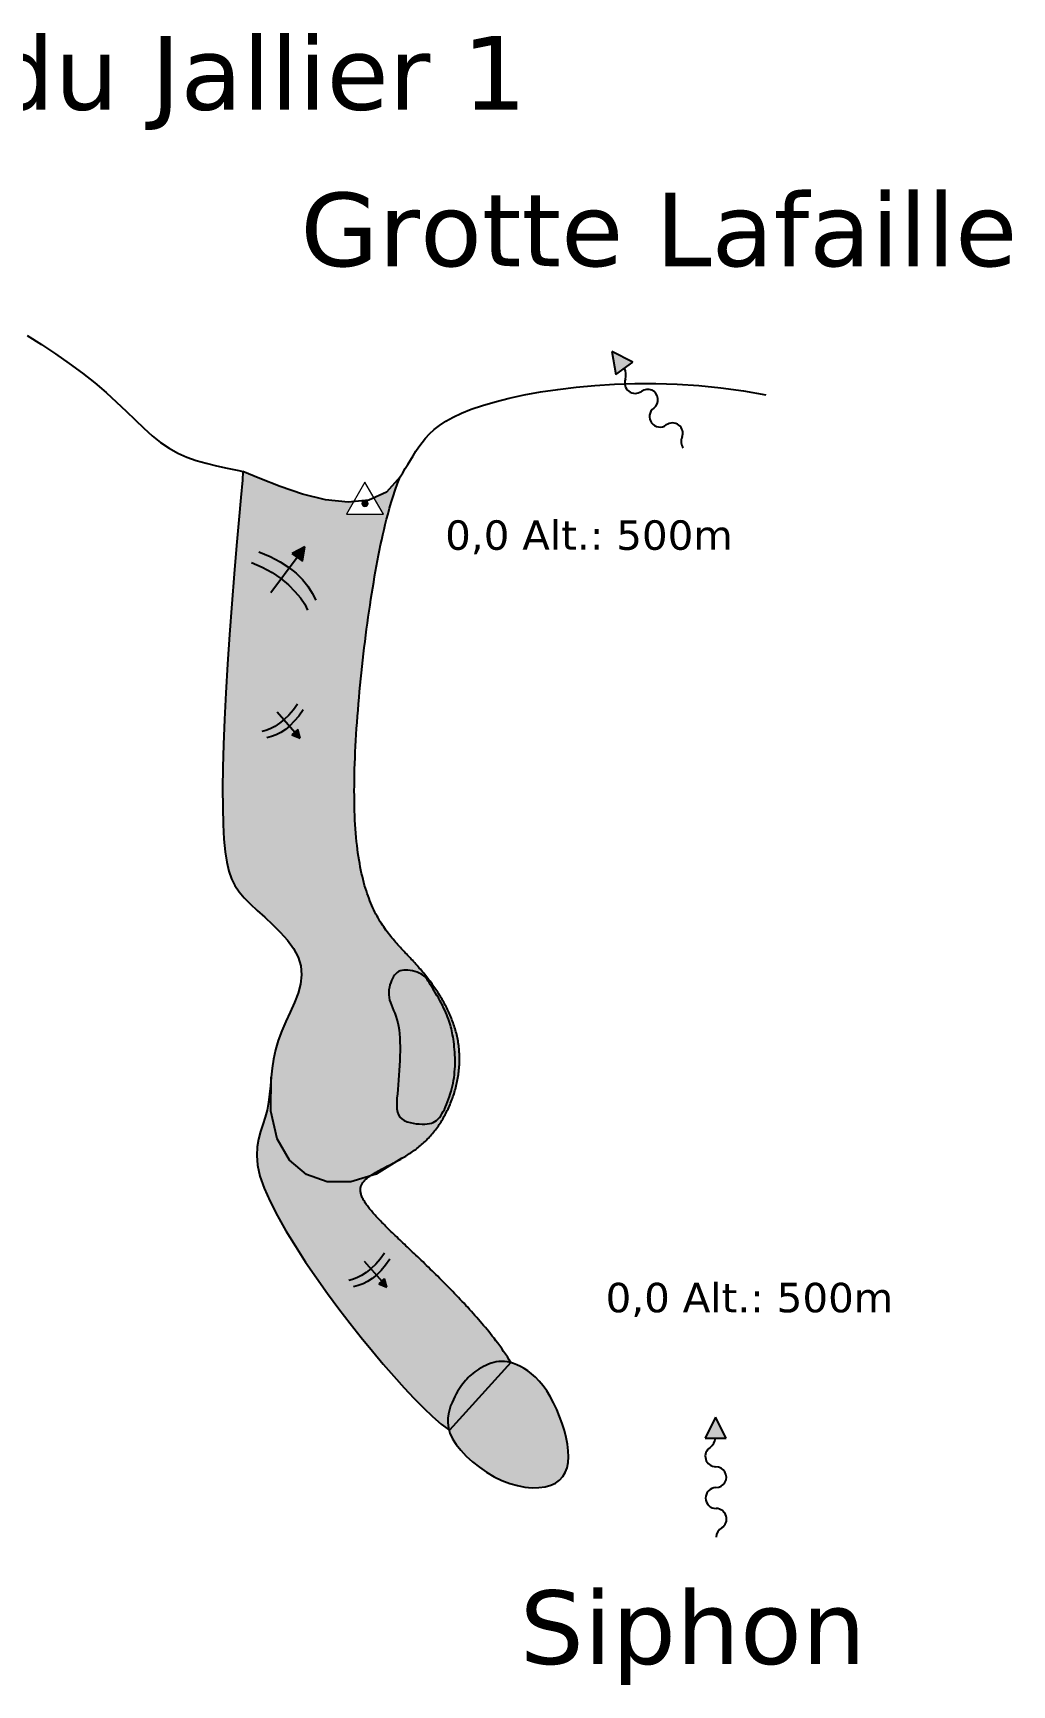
# Model space of a CAD drawing. Header units: metres. Extents: x -231 to 574, y -201 to 398.
# Drawn here: x 529.9 to 569.7, y 219.5 to 286.9 of the extents above; entities that cross this region are included whole.
import ezdxf

# ---------------------------------------------------------------- set-up
doc = ezdxf.new("R2010")
doc.units = ezdxf.units.M
doc.header["$MEASUREMENT"] = 0
for name, color, linetype in [('Blocs - Actifs', 170, 'Continuous'), ('Blocs - Pentes', 36, 'Continuous'), ('Topo Dessin - Divers', 92, 'Continuous'), ('Topo Dessin - Entrées', 224, 'Continuous'), ('Topo Dessin - Fond', 254, 'Continuous'), ('Topo Dessin - Galeries', 10, 'Continuous'), ('Topo Dessin - Légendes Grosses', 176, 'Continuous'), ('Topo Dessin - Puits', 36, 'Continuous')]:
    doc.layers.add(name, color=color, linetype=linetype)
doc.styles.add('PUITS', font='WINGDNG3.TTF')
doc.linetypes.add('PUITS_2-', pattern='A,0.6,["q",PUITS,S=1,R=0,X=-0.4,Y=-1],0.6', length=1.2)
doc.linetypes.add('RESSAUT_1-', pattern='A,0.5,[137,SpeleoPuits.shx,S=1,R=0,X=0,Y=0],0.5', length=1)

# ---------------------------------------------------------------- blocks, each defined once
blk = doc.blocks.new('Station topo')
at = {"layer": 'Topo Dessin - Divers'}
h = blk.add_hatch(color=256, dxfattribs=at)
h.dxf.hatch_style = 2
edge = h.paths.add_edge_path()
edge.add_spline(control_points=[(0.25, 0), (0.25, -0.14), (0.14, -0.25), (0, -0.25), (-0.14, -0.25), (-0.25, -0.14), (-0.25, 0), (-0.25, 0.14), (-0.14, 0.25), (0, 0.25), (0.14, 0.25), (0.25, 0.14), (0.25, 0)], knot_values=[0, 0, 0, 0, 1, 1, 1, 2, 2, 2, 3, 3, 3, 4, 4, 4, 4], degree=3, periodic=0)
at = {"layer": 'Topo Dessin - Divers', "lineweight": 5}
blk.add_lwpolyline([(-1.5, -0.87), (1.5, -0.87), (0, 1.73), (-1.5, -0.87)], dxfattribs=at)
blk.add_open_spline([(0.25, 0), (0.25, -0.14), (0.14, -0.25), (0, -0.25), (-0.14, -0.25), (-0.25, -0.14), (-0.25, 0), (-0.25, 0.14), (-0.14, 0.25), (0, 0.25), (0.14, 0.25), (0.25, 0.14), (0.25, 0)], degree=3, knots=[0, 0, 0, 0, 1, 1, 1, 2, 2, 2, 3, 3, 3, 4, 4, 4, 4], dxfattribs=at)
blk = doc.blocks.new('Pente 002')
at = {"layer": 'Blocs - Pentes'}
h = blk.add_hatch(color=256, dxfattribs=at)
h.dxf.hatch_style = 1
h.paths.add_polyline_path([(2.51, -0.64), (3.7, -0.04), (2.51, 0.55)])
for p, q in [((2.51, -0.04), (2.51, 0.55)), ((2.51, 0.55), (2.51, -0.64)), ((3.7, -0.04), (2.51, 0.55)), ((-1.57, -0.04), (2.51, -0.04)), ((2.51, -0.64), (3.7, -0.04))]:
    blk.add_line(p, q, dxfattribs=at)
for points in [[(0.77, 3.11), (1.04, 2.01), (1.21, 0.98), (1.27, 0.03), (1.25, -0.85), (1.13, -1.67), (0.94, -2.43), (0.67, -3.15), (0.34, -3.81)], [(-0.44, 3.06), (-0.19, 2.01), (-0.04, 0.98), (0, 0), (-0.05, -0.92), (-0.17, -1.77), (-0.35, -2.54), (-0.58, -3.2), (-0.86, -3.74)]]:
    blk.add_lwpolyline(points, dxfattribs=at)
blk = doc.blocks.new('Ecoulement')
at = {"layer": 'Blocs - Actifs'}
h = blk.add_hatch(color=256, dxfattribs=at)
h.dxf.hatch_style = 1
h.paths.add_polyline_path([(4.73, -1), (6.73, 0), (4.73, 1)])
for p, q in [((6.73, 0), (4.73, 1)), ((4.73, 1), (4.73, -1)), ((4.73, -1), (6.73, 0))]:
    blk.add_line(p, q, dxfattribs=at)
for centre, radius, start, end in [((4.94, 1.35), 1.36, 217.1795, 261.2635), ((-4.73, -1), 1, 28.4711, 90.005)]:
    blk.add_arc(centre, radius, start, end, dxfattribs=at)
for centre, major_axis, ratio, start_param, end_param in [((-1, 0), (0, -1), 0.999831, 7.853982, 10.99523), ((3, 0), (0, -1), 0.999914, 2.121384, 4.712733), ((-3, 0), (0, 1), 1, 8.404856, 10.995574), ((1, 0), (1, 0), 0.999967, 3.141363, 6.283185)]:
    blk.add_ellipse(centre, major_axis=major_axis, ratio=ratio, start_param=start_param, end_param=end_param, dxfattribs=at)

msp = doc.modelspace()

# ---------------------------------------------------------------- hatches: boundary and pattern name
at = {"layer": 'Blocs - Actifs'}
h = msp.add_hatch(color=256, dxfattribs=at)
h.dxf.hatch_style = 1
h.paths.add_polyline_path([(546.082, 248.001), (546.033, 248.081), (545.989, 248.153), (545.948, 248.219), (545.907, 248.28), (545.866, 248.334), (545.822, 248.384), (545.773, 248.429), (545.718, 248.471), (545.653, 248.51), (545.579, 248.546), (545.496, 248.578), (545.407, 248.607), (545.315, 248.631), (545.22, 248.649), (545.127, 248.661), (545.037, 248.666), (544.953, 248.663), (544.875, 248.651), (544.805, 248.631), (544.742, 248.602), (544.684, 248.564), (544.631, 248.518), (544.583, 248.463), (544.539, 248.4), (544.497, 248.328), (544.458, 248.247), (544.423, 248.16), (544.393, 248.066), (544.369, 247.967), (544.351, 247.865), (544.343, 247.76), (544.343, 247.655), (544.355, 247.549), (544.377, 247.445), (544.41, 247.341), (544.449, 247.236), (544.494, 247.128), (544.541, 247.018), (544.589, 246.903), (544.634, 246.782), (544.675, 246.654), (544.71, 246.518), (544.739, 246.375), (544.762, 246.224), (544.779, 246.065), (544.791, 245.899), (544.799, 245.727), (544.803, 245.547), (544.803, 245.362), (544.799, 245.17), (544.793, 244.974), (544.784, 244.775), (544.772, 244.575), (544.759, 244.376), (544.744, 244.179), (544.728, 243.986), (544.711, 243.8), (544.694, 243.621), (544.679, 243.45), (544.67, 243.29), (544.669, 243.14), (544.678, 243.003), (544.701, 242.879), (544.741, 242.769), (544.799, 242.674), (544.879, 242.596), (544.977, 242.533), (545.088, 242.484), (545.21, 242.447), (545.336, 242.42), (545.464, 242.402), (545.589, 242.393), (545.707, 242.389), (545.815, 242.39), (545.912, 242.397), (546.001, 242.409), (546.082, 242.429), (546.156, 242.456), (546.224, 242.491), (546.287, 242.535), (546.347, 242.589), (546.405, 242.653), (546.459, 242.726), (546.512, 242.807), (546.562, 242.895), (546.61, 242.989), (546.656, 243.087), (546.7, 243.189), (546.741, 243.294), (546.78, 243.399), (546.817, 243.506), (546.852, 243.614), (546.884, 243.723), (546.914, 243.833), (546.94, 243.944), (546.964, 244.056), (546.985, 244.169), (547.003, 244.284), (547.017, 244.399), (547.029, 244.514), (547.038, 244.63), (547.043, 244.746), (547.047, 244.862), (547.047, 244.977), (547.045, 245.092), (547.041, 245.206), (547.034, 245.319), (547.025, 245.429), (547.015, 245.538), (547.003, 245.643), (546.99, 245.745), (546.977, 245.843), (546.962, 245.936), (546.947, 246.024), (546.932, 246.109), (546.915, 246.19), (546.898, 246.269), (546.878, 246.347), (546.856, 246.425), (546.832, 246.505), (546.805, 246.586), (546.775, 246.67), (546.742, 246.757), (546.706, 246.847), (546.667, 246.94), (546.625, 247.034), (546.579, 247.131), (546.53, 247.229), (546.478, 247.328), (546.423, 247.429), (546.366, 247.53), (546.307, 247.63), (546.249, 247.729), (546.191, 247.824), (546.135, 247.915)])
h = msp.add_hatch(color=256, dxfattribs=at)
h.dxf.hatch_style = 1
h.paths.add_polyline_path([(551.307, 230.474), (551.19, 230.755), (551.062, 231.025), (550.925, 231.279), (550.781, 231.513), (550.631, 231.721), (550.477, 231.905), (550.321, 232.066), (550.165, 232.206), (550.01, 232.325), (549.857, 232.425), (549.709, 232.509), (549.566, 232.576), (549.431, 232.629), (549.323, 232.662), (546.817, 229.912), (546.797, 229.926), (546.838, 229.787), (546.942, 229.563), (547.09, 229.329), (547.279, 229.09), (547.503, 228.852), (547.757, 228.62), (548.035, 228.399), (548.331, 228.195), (548.639, 228.014), (548.955, 227.86), (549.272, 227.738), (549.585, 227.648), (549.891, 227.591), (550.184, 227.564), (550.461, 227.568), (550.716, 227.602), (550.945, 227.665), (551.143, 227.756), (551.307, 227.875), (551.438, 228.02), (551.537, 228.189), (551.607, 228.38), (551.648, 228.593), (551.664, 228.824), (551.655, 229.072), (551.623, 229.336), (551.57, 229.612), (551.499, 229.897), (551.41, 230.186)])
at = {"layer": 'Topo Dessin - Fond', "linetype": 'PUITS_2-'}
h = msp.add_hatch(color=256, dxfattribs=at)
h.dxf.hatch_style = 1
h.paths.add_polyline_path([(543.33, 252.237), (543.298, 252.356), (543.268, 252.479), (543.239, 252.606), (543.211, 252.736), (543.184, 252.869), (543.159, 253.006), (543.134, 253.147), (543.111, 253.292), (543.09, 253.441), (543.069, 253.594), (543.05, 253.751), (543.033, 253.912), (543.017, 254.077), (543.002, 254.247), (542.989, 254.421), (542.977, 254.599), (542.967, 254.782), (542.959, 254.969), (542.952, 255.161), (542.946, 255.357), (542.943, 255.558), (542.941, 255.763), (542.94, 255.973), (542.941, 256.186), (542.944, 256.404), (542.948, 256.626), (542.954, 256.852), (542.962, 257.081), (542.97, 257.313), (542.981, 257.548), (542.992, 257.787), (543.005, 258.028), (543.02, 258.271), (543.036, 258.517), (543.053, 258.764), (543.071, 259.014), (543.091, 259.265), (543.112, 259.517), (543.134, 259.771), (543.157, 260.025), (543.181, 260.28), (543.206, 260.535), (543.233, 260.79), (543.26, 261.045), (543.288, 261.3), (543.318, 261.555), (543.348, 261.809), (543.379, 262.061), (543.411, 262.313), (543.443, 262.563), (543.477, 262.811), (543.511, 263.057), (543.546, 263.302), (543.582, 263.544), (543.618, 263.783), (543.655, 264.019), (543.692, 264.253), (543.73, 264.483), (543.769, 264.709), (543.808, 264.932), (543.847, 265.151), (543.887, 265.366), (543.927, 265.577), (543.969, 265.787), (544.012, 265.995), (544.056, 266.202), (544.103, 266.41), (544.151, 266.62), (544.203, 266.832), (544.257, 267.047), (544.315, 267.268), (544.378, 267.495), (544.447, 267.73), (544.524, 267.974), (544.609, 268.23), (544.704, 268.498), (544.81, 268.78), (544.257, 268.152), (543.741, 267.918), (544.124, 267.256), (542.624, 267.256), (542.916, 267.761), (542.686, 267.738), (541.769, 267.84), (540.832, 268.072), (539.924, 268.378), (539.095, 268.702), (538.396, 268.988), (538.381, 268.637), (538.316, 267.929), (538.235, 267.027), (538.143, 265.974), (538.045, 264.815), (537.946, 263.592), (537.852, 262.349), (537.769, 261.13), (537.699, 259.97), (537.645, 258.881), (537.607, 257.865), (537.583, 256.926), (537.573, 256.066), (537.578, 255.291), (537.597, 254.601), (537.63, 254.002), (537.678, 253.493), (537.743, 253.064), (537.828, 252.699), (537.939, 252.386), (538.077, 252.11), (538.248, 251.858), (538.454, 251.614), (538.699, 251.366), (538.983, 251.101), (539.293, 250.818), (539.612, 250.52), (539.924, 250.207), (540.212, 249.88), (540.459, 249.542), (540.648, 249.193), (540.764, 248.836), (540.793, 248.47), (540.749, 248.098), (540.646, 247.721), (540.501, 247.34), (540.332, 246.956), (540.153, 246.571), (539.982, 246.185), (539.835, 245.801), (539.725, 245.418), (539.646, 245.04), (539.592, 244.668), (539.553, 244.303), (539.535, 242.915), (539.796, 241.782), (540.295, 240.916), (540.99, 240.329), (541.837, 240.032), (542.797, 240.035), (543.594, 240.281), (543.664, 240.327), (543.739, 240.373), (543.817, 240.419), (543.899, 240.465), (543.984, 240.512), (544.072, 240.558), (544.143, 240.596), (544.19, 240.62), (544.237, 240.644), (544.284, 240.669), (544.332, 240.694), (544.381, 240.719), (544.429, 240.745), (544.479, 240.771), (544.528, 240.797), (544.578, 240.824), (544.629, 240.851), (544.679, 240.878), (544.73, 240.906), (544.781, 240.935), (544.832, 240.964), (544.883, 240.993), (544.935, 241.023), (544.986, 241.054), (545.037, 241.085), (545.088, 241.117), (545.139, 241.149), (545.19, 241.182), (545.241, 241.216), (545.291, 241.25), (545.342, 241.285), (545.392, 241.321), (545.441, 241.358), (545.491, 241.395), (545.54, 241.434), (545.588, 241.473), (545.636, 241.513), (545.684, 241.553), (545.731, 241.595), (545.778, 241.637), (545.823, 241.68), (545.869, 241.725), (545.914, 241.77), (545.958, 241.815), (546.001, 241.862), (546.044, 241.909), (546.087, 241.957), (546.128, 242.006), (546.169, 242.056), (546.21, 242.107), (546.249, 242.158), (546.288, 242.21), (546.326, 242.262), (546.364, 242.316), (546.401, 242.369), (546.437, 242.424), (546.473, 242.479), (546.507, 242.535), (546.541, 242.591), (546.575, 242.648), (546.607, 242.706), (546.639, 242.764), (546.67, 242.822), (546.7, 242.881), (546.73, 242.941), (546.759, 243.001), (546.787, 243.061), (546.814, 243.122), (546.84, 243.184), (546.866, 243.245), (546.89, 243.307), (546.914, 243.37), (546.938, 243.432), (546.96, 243.496), (546.981, 243.559), (547.002, 243.623), (547.022, 243.687), (547.041, 243.751), (547.059, 243.815), (547.076, 243.88), (547.092, 243.945), (547.108, 244.01), (547.122, 244.075), (547.136, 244.14), (547.148, 244.206), (547.16, 244.271), (547.171, 244.337), (547.181, 244.403), (547.19, 244.469), (547.198, 244.534), (547.205, 244.6), (547.211, 244.666), (547.217, 244.732), (547.221, 244.798), (547.224, 244.864), (547.226, 244.93), (547.228, 244.995), (547.228, 245.061), (547.227, 245.126), (547.226, 245.192), (547.223, 245.257), (547.219, 245.322), (547.214, 245.387), (547.209, 245.452), (547.202, 245.516), (547.194, 245.581), (547.186, 245.645), (547.176, 245.709), (547.165, 245.773), (547.154, 245.836), (547.141, 245.9), (547.128, 245.963), (547.113, 246.026), (547.098, 246.088), (547.081, 246.151), (547.064, 246.213), (547.046, 246.276), (547.027, 246.338), (547.007, 246.399), (546.987, 246.461), (546.965, 246.522), (546.943, 246.583), (546.92, 246.644), (546.896, 246.705), (546.871, 246.765), (546.845, 246.826), (546.819, 246.886), (546.792, 246.946), (546.764, 247.005), (546.735, 247.065), (546.706, 247.124), (546.676, 247.183), (546.645, 247.242), (546.614, 247.3), (546.581, 247.359), (546.549, 247.417), (546.515, 247.475), (546.481, 247.533), (546.446, 247.59), (546.411, 247.648), (546.375, 247.705), (546.338, 247.762), (546.301, 247.818), (546.263, 247.875), (546.225, 247.931), (546.186, 247.987), (546.146, 248.043), (546.106, 248.099), (546.066, 248.154), (546.025, 248.209), (545.983, 248.264), (545.941, 248.319), (545.898, 248.374), (545.855, 248.428), (545.812, 248.482), (545.768, 248.536), (545.724, 248.59), (545.679, 248.643), (545.634, 248.697), (545.588, 248.75), (545.542, 248.802), (545.496, 248.855), (545.449, 248.908), (545.402, 248.96), (545.355, 249.012), (545.307, 249.064), (545.259, 249.116), (545.211, 249.168), (545.162, 249.22), (545.113, 249.271), (545.064, 249.323), (544.981, 249.411), (544.917, 249.48), (544.867, 249.533), (544.818, 249.586), (544.768, 249.64), (544.719, 249.695), (544.669, 249.75), (544.62, 249.806), (544.571, 249.862), (544.521, 249.92), (544.472, 249.979), (544.424, 250.038), (544.375, 250.099), (544.327, 250.161), (544.279, 250.225), (544.231, 250.29), (544.184, 250.356), (544.137, 250.424), (544.09, 250.493), (544.044, 250.565), (543.999, 250.638), (543.954, 250.713), (543.909, 250.79), (543.865, 250.869), (543.822, 250.95), (543.779, 251.033), (543.737, 251.119), (543.696, 251.207), (543.656, 251.298), (543.616, 251.391), (543.577, 251.486), (543.539, 251.585), (543.502, 251.686), (543.465, 251.79), (543.43, 251.897), (543.396, 252.007), (543.362, 252.12)])
h.paths.add_polyline_path([(544.684, 248.564), (544.742, 248.602), (544.805, 248.631), (544.875, 248.651), (544.953, 248.663), (545.037, 248.666), (545.127, 248.661), (545.22, 248.649), (545.315, 248.631), (545.407, 248.607), (545.496, 248.578), (545.579, 248.546), (545.653, 248.51), (545.718, 248.471), (545.773, 248.429), (545.822, 248.384), (545.866, 248.334), (545.907, 248.28), (545.948, 248.219), (545.989, 248.153), (546.033, 248.081), (546.082, 248.001), (546.135, 247.915), (546.191, 247.824), (546.249, 247.729), (546.307, 247.63), (546.366, 247.53), (546.423, 247.429), (546.478, 247.328), (546.53, 247.229), (546.579, 247.131), (546.625, 247.034), (546.667, 246.94), (546.706, 246.847), (546.742, 246.757), (546.775, 246.67), (546.805, 246.586), (546.832, 246.505), (546.856, 246.425), (546.878, 246.347), (546.898, 246.269), (546.915, 246.19), (546.932, 246.109), (546.947, 246.024), (546.962, 245.936), (546.977, 245.843), (546.99, 245.745), (547.003, 245.643), (547.015, 245.538), (547.025, 245.429), (547.034, 245.319), (547.041, 245.206), (547.045, 245.092), (547.047, 244.977), (547.047, 244.862), (547.043, 244.746), (547.038, 244.63), (547.029, 244.514), (547.017, 244.399), (547.003, 244.284), (546.985, 244.169), (546.964, 244.056), (546.94, 243.944), (546.914, 243.833), (546.884, 243.723), (546.852, 243.614), (546.817, 243.506), (546.78, 243.399), (546.741, 243.294), (546.7, 243.189), (546.656, 243.087), (546.61, 242.989), (546.562, 242.895), (546.512, 242.807), (546.459, 242.726), (546.405, 242.653), (546.347, 242.589), (546.287, 242.535), (546.224, 242.491), (546.156, 242.456), (546.082, 242.429), (546.001, 242.409), (545.912, 242.397), (545.815, 242.39), (545.707, 242.389), (545.589, 242.393), (545.464, 242.402), (545.336, 242.42), (545.21, 242.447), (545.088, 242.484), (544.977, 242.533), (544.879, 242.596), (544.799, 242.674), (544.741, 242.769), (544.701, 242.879), (544.678, 243.003), (544.669, 243.14), (544.67, 243.29), (544.679, 243.45), (544.694, 243.621), (544.711, 243.8), (544.728, 243.986), (544.744, 244.179), (544.759, 244.376), (544.772, 244.575), (544.784, 244.775), (544.793, 244.974), (544.799, 245.17), (544.803, 245.362), (544.803, 245.547), (544.799, 245.727), (544.791, 245.899), (544.779, 246.065), (544.762, 246.224), (544.739, 246.375), (544.71, 246.518), (544.675, 246.654), (544.634, 246.782), (544.589, 246.903), (544.541, 247.018), (544.494, 247.128), (544.449, 247.236), (544.41, 247.341), (544.377, 247.445), (544.355, 247.549), (544.343, 247.655), (544.343, 247.76), (544.351, 247.865), (544.369, 247.967), (544.393, 248.066), (544.423, 248.16), (544.458, 248.247), (544.497, 248.328), (544.539, 248.4), (544.583, 248.463), (544.631, 248.518)], flags=16)
h.paths.add_polyline_path([(540.076, 258.871), (540.084, 258.879), (540.075, 258.872)], flags=16)
h.paths.add_polyline_path([(540.727, 258.122), (540.396, 258.258), (540.638, 258.468)], flags=16)
h.paths.add_polyline_path([(539.958, 264.613), (539.96, 264.614), (539.944, 264.625)], flags=16)
h.paths.add_polyline_path([(540.828, 265.34), (540.409, 265.653), (540.931, 265.915)], flags=16)
h.paths.add_polyline_path([(545.045, 237.428), (544.98, 237.49), (544.916, 237.551), (544.852, 237.612), (544.79, 237.671), (544.728, 237.73), (544.667, 237.788), (544.607, 237.846), (544.548, 237.903), (544.49, 237.959), (544.433, 238.014), (544.377, 238.069), (544.322, 238.123), (544.268, 238.176), (544.216, 238.228), (544.164, 238.28), (544.113, 238.331), (544.064, 238.382), (544.016, 238.431), (543.968, 238.481), (543.923, 238.529), (543.878, 238.577), (543.834, 238.624), (543.792, 238.67), (543.73, 238.739), (543.653, 238.828), (543.582, 238.915), (543.516, 238.999), (543.455, 239.08), (543.401, 239.16), (543.352, 239.236), (543.309, 239.311), (543.273, 239.383), (543.243, 239.453), (543.22, 239.521), (543.203, 239.586), (543.193, 239.65), (543.189, 239.727), (543.201, 239.814), (543.224, 239.884), (543.249, 239.938), (543.28, 239.99), (543.318, 240.041), (543.362, 240.091), (543.412, 240.139), (543.468, 240.187), (543.529, 240.234), (543.594, 240.281), (542.797, 240.035), (541.837, 240.032), (540.99, 240.329), (540.295, 240.916), (539.796, 241.782), (539.535, 242.915), (539.553, 244.303), (539.522, 243.949), (539.489, 243.606), (539.448, 243.276), (539.389, 242.962), (539.307, 242.664), (539.213, 242.373), (539.119, 242.081), (539.037, 241.778), (538.981, 241.455), (538.963, 241.102), (538.997, 240.711), (539.095, 240.271), (539.267, 239.776), (539.506, 239.232), (539.804, 238.65), (540.151, 238.038), (540.539, 237.406), (540.957, 236.763), (541.398, 236.118), (541.851, 235.482), (542.309, 234.861), (542.767, 234.26), (543.223, 233.682), (543.675, 233.128), (544.118, 232.601), (544.55, 232.105), (544.969, 231.64), (545.371, 231.21), (545.755, 230.817), (546.123, 230.465), (546.48, 230.16), (546.817, 229.912), (549.323, 232.662), (549.253, 232.777), (549.179, 232.893), (549.103, 233.008), (549.024, 233.122), (548.945, 233.235), (548.865, 233.345), (548.786, 233.452), (548.709, 233.555), (548.633, 233.654), (548.56, 233.748), (548.489, 233.839), (548.418, 233.927), (548.349, 234.013), (548.28, 234.097), (548.21, 234.18), (548.141, 234.262), (548.071, 234.344), (548, 234.426), (547.928, 234.508), (547.856, 234.59), (547.783, 234.672), (547.709, 234.754), (547.635, 234.836), (547.56, 234.918), (547.485, 234.999), (547.41, 235.081), (547.334, 235.162), (547.258, 235.243), (547.181, 235.323), (547.105, 235.403), (547.028, 235.483), (546.951, 235.563), (546.874, 235.642), (546.797, 235.721), (546.72, 235.799), (546.643, 235.877), (546.566, 235.954), (546.49, 236.031), (546.413, 236.108), (546.337, 236.183), (546.261, 236.259), (546.185, 236.333), (546.109, 236.407), (546.034, 236.48), (545.96, 236.553), (545.886, 236.625), (545.812, 236.696), (545.739, 236.766), (545.667, 236.836), (545.595, 236.905), (545.524, 236.973), (545.453, 237.04), (545.383, 237.107), (545.314, 237.173), (545.246, 237.238), (545.178, 237.302), (545.111, 237.365)])
h.paths.add_polyline_path([(543.615, 236.486), (543.623, 236.494), (543.614, 236.487)], flags=16)
h.paths.add_polyline_path([(543.935, 235.874), (544.177, 236.083), (544.266, 235.737)], flags=16)

# ---------------------------------------------------------------- linework, layer by layer
at = {"layer": 'Blocs - Actifs'}
msp.add_line((549.323, 232.662), (546.817, 229.912), dxfattribs=at)
for points in [[(544.953, 248.663), (544.875, 248.651), (544.805, 248.631), (544.742, 248.602), (544.684, 248.564), (544.631, 248.518), (544.583, 248.463), (544.539, 248.4), (544.497, 248.328), (544.458, 248.247), (544.423, 248.16), (544.393, 248.066), (544.369, 247.967), (544.351, 247.865), (544.343, 247.76), (544.343, 247.655), (544.355, 247.549), (544.377, 247.445), (544.41, 247.341), (544.449, 247.236), (544.494, 247.128), (544.541, 247.018), (544.589, 246.903), (544.634, 246.782), (544.675, 246.654), (544.71, 246.518), (544.739, 246.375), (544.762, 246.224), (544.779, 246.065), (544.791, 245.899), (544.799, 245.727), (544.803, 245.547), (544.803, 245.362), (544.799, 245.17), (544.793, 244.974), (544.784, 244.775), (544.772, 244.575), (544.759, 244.376), (544.744, 244.179), (544.728, 243.986), (544.711, 243.8), (544.694, 243.621), (544.679, 243.45), (544.67, 243.29), (544.669, 243.14), (544.678, 243.003), (544.701, 242.879), (544.741, 242.769), (544.799, 242.674), (544.879, 242.596), (544.977, 242.533), (545.088, 242.484), (545.21, 242.447), (545.336, 242.42), (545.464, 242.402), (545.589, 242.393), (545.707, 242.389), (545.815, 242.39), (545.912, 242.397), (546.001, 242.409), (546.082, 242.429), (546.156, 242.456), (546.224, 242.491), (546.287, 242.535), (546.347, 242.589), (546.405, 242.653), (546.459, 242.726), (546.512, 242.807), (546.562, 242.895), (546.61, 242.989), (546.656, 243.087), (546.7, 243.189), (546.741, 243.294), (546.78, 243.399), (546.817, 243.506), (546.852, 243.614), (546.884, 243.723), (546.914, 243.833), (546.94, 243.944), (546.964, 244.056), (546.985, 244.169), (547.003, 244.284), (547.017, 244.399), (547.029, 244.514), (547.038, 244.63), (547.043, 244.746), (547.047, 244.862), (547.047, 244.977), (547.045, 245.092), (547.041, 245.206), (547.034, 245.319), (547.025, 245.429), (547.015, 245.538), (547.003, 245.643), (546.99, 245.745), (546.977, 245.843), (546.962, 245.936), (546.947, 246.024), (546.932, 246.109), (546.915, 246.19), (546.898, 246.269), (546.878, 246.347), (546.856, 246.425), (546.832, 246.505), (546.805, 246.586), (546.775, 246.67), (546.742, 246.757), (546.706, 246.847), (546.667, 246.94), (546.625, 247.034), (546.579, 247.131), (546.53, 247.229), (546.478, 247.328), (546.423, 247.429), (546.366, 247.53), (546.307, 247.63), (546.249, 247.729), (546.191, 247.824), (546.135, 247.915), (546.082, 248.001), (546.033, 248.081), (545.989, 248.153), (545.948, 248.219), (545.907, 248.28), (545.866, 248.334), (545.822, 248.384), (545.773, 248.429), (545.718, 248.471), (545.653, 248.51), (545.579, 248.546), (545.496, 248.578), (545.407, 248.607), (545.315, 248.631), (545.22, 248.649), (545.127, 248.661), (545.037, 248.666)], [(548.619, 232.667), (548.512, 232.635), (548.406, 232.597), (548.303, 232.553), (548.202, 232.505), (548.105, 232.452), (548.013, 232.398), (547.926, 232.341), (547.845, 232.284), (547.771, 232.227), (547.702, 232.17), (547.639, 232.113), (547.58, 232.054), (547.524, 231.994), (547.47, 231.932), (547.417, 231.868), (547.365, 231.801), (547.312, 231.73), (547.258, 231.655), (547.204, 231.574), (547.149, 231.486), (547.093, 231.39), (547.036, 231.284), (546.979, 231.167), (546.922, 231.038), (546.864, 230.897), (546.812, 230.742), (546.771, 230.574), (546.748, 230.395), (546.747, 230.204), (546.775, 230.001), (546.838, 229.787), (546.942, 229.563), (547.09, 229.329), (547.279, 229.09), (547.503, 228.852), (547.757, 228.62), (548.035, 228.399), (548.331, 228.195), (548.639, 228.014), (548.955, 227.86), (549.272, 227.738), (549.585, 227.648), (549.891, 227.591), (550.184, 227.564), (550.461, 227.568), (550.716, 227.602), (550.945, 227.665), (551.143, 227.756), (551.307, 227.875), (551.438, 228.02), (551.537, 228.189), (551.607, 228.38), (551.648, 228.593), (551.664, 228.824), (551.655, 229.072), (551.623, 229.336), (551.57, 229.612), (551.499, 229.897), (551.41, 230.186), (551.307, 230.474), (551.19, 230.755), (551.062, 231.025), (550.925, 231.279), (550.781, 231.513), (550.631, 231.721), (550.477, 231.905), (550.321, 232.066), (550.165, 232.206), (550.01, 232.325), (549.857, 232.425), (549.709, 232.509), (549.566, 232.576), (549.431, 232.629), (549.302, 232.668), (549.179, 232.695), (549.061, 232.71), (548.946, 232.713), (548.835, 232.707), (548.726, 232.691)]]:
    msp.add_lwpolyline(points, close=True, dxfattribs=at)
at = {"layer": 'Topo Dessin - Fond'}
msp.add_line((549.323, 232.662), (546.817, 229.912), dxfattribs=at)
at = {"layer": 'Topo Dessin - Galeries'}
for points in [[(529.615, 274.53), (530.193, 274.162), (530.767, 273.781), (531.327, 273.392), (531.863, 272.997), (532.365, 272.601), (532.826, 272.208), (533.25, 271.822), (533.643, 271.448), (534.012, 271.091), (534.365, 270.757), (534.709, 270.45), (535.05, 270.176), (535.394, 269.938), (535.749, 269.742), (536.118, 269.579), (536.501, 269.444), (536.902, 269.329), (537.323, 269.226), (537.765, 269.127), (538.23, 269.026), (538.396, 268.988)], [(544.81, 268.78), (544.914, 268.942), (545.016, 269.11), (545.118, 269.282), (545.223, 269.457), (545.332, 269.634), (545.447, 269.813), (545.57, 269.992), (545.703, 270.171), (545.847, 270.349), (546.01, 270.524), (546.197, 270.698), (546.413, 270.869), (546.666, 271.038), (546.962, 271.204), (547.306, 271.367), (547.706, 271.527), (548.164, 271.684), (548.68, 271.835), (549.249, 271.978), (549.867, 272.111), (550.529, 272.232), (551.233, 272.338), (551.973, 272.428), (552.745, 272.499), (553.546, 272.55), (554.373, 272.576), (555.223, 272.578), (556.093, 272.551), (556.979, 272.494), (557.88, 272.405), (558.793, 272.281), (559.714, 272.119)], [(538.396, 268.988), (538.381, 268.637), (538.316, 267.929), (538.235, 267.027), (538.143, 265.974), (538.045, 264.815), (537.946, 263.592), (537.852, 262.349), (537.769, 261.13), (537.699, 259.97), (537.645, 258.881), (537.607, 257.865), (537.583, 256.926), (537.573, 256.066), (537.578, 255.291), (537.597, 254.601), (537.63, 254.002), (537.678, 253.493), (537.743, 253.064), (537.828, 252.699), (537.939, 252.386), (538.077, 252.11), (538.248, 251.858), (538.454, 251.614), (538.699, 251.366), (538.983, 251.101), (539.293, 250.818), (539.612, 250.52), (539.924, 250.207), (540.212, 249.88), (540.459, 249.542), (540.648, 249.193), (540.764, 248.836), (540.793, 248.47), (540.749, 248.098), (540.646, 247.721), (540.501, 247.34), (540.332, 246.956), (540.153, 246.571), (539.982, 246.185), (539.835, 245.801), (539.725, 245.418), (539.646, 245.04), (539.592, 244.668), (539.553, 244.303), (539.522, 243.949), (539.489, 243.606), (539.448, 243.276), (539.389, 242.962), (539.307, 242.664), (539.213, 242.373), (539.119, 242.081), (539.037, 241.778), (538.981, 241.455), (538.963, 241.102), (538.997, 240.711), (539.095, 240.271), (539.267, 239.776), (539.506, 239.232), (539.804, 238.65), (540.151, 238.038), (540.539, 237.406), (540.957, 236.763), (541.398, 236.118), (541.851, 235.482), (542.309, 234.861), (542.767, 234.26), (543.223, 233.682), (543.675, 233.128), (544.118, 232.601), (544.55, 232.105), (544.969, 231.64), (545.371, 231.21), (545.755, 230.817), (546.123, 230.465), (546.48, 230.16), (546.817, 229.912)], [(549.323, 232.662), (549.253, 232.777), (549.179, 232.893), (549.103, 233.008), (549.024, 233.122), (548.945, 233.235), (548.865, 233.345), (548.786, 233.452), (548.709, 233.555), (548.633, 233.654), (548.56, 233.748), (548.489, 233.839), (548.418, 233.927), (548.349, 234.013), (548.28, 234.097), (548.21, 234.18), (548.141, 234.262), (548.071, 234.344), (548, 234.426), (547.928, 234.508), (547.856, 234.59), (547.783, 234.672), (547.709, 234.754), (547.635, 234.836), (547.56, 234.918), (547.485, 234.999), (547.41, 235.081), (547.334, 235.162), (547.258, 235.243), (547.181, 235.323), (547.105, 235.403), (547.028, 235.483), (546.951, 235.563), (546.874, 235.642), (546.797, 235.721), (546.72, 235.799), (546.643, 235.877), (546.566, 235.954), (546.49, 236.031), (546.413, 236.108), (546.337, 236.183), (546.261, 236.259), (546.185, 236.333), (546.109, 236.407), (546.034, 236.48), (545.96, 236.553), (545.886, 236.625), (545.812, 236.696), (545.739, 236.766), (545.667, 236.836), (545.595, 236.905), (545.524, 236.973), (545.453, 237.04), (545.383, 237.107), (545.314, 237.173), (545.246, 237.238), (545.178, 237.302), (545.111, 237.365), (545.045, 237.428), (544.98, 237.49), (544.916, 237.551), (544.852, 237.612), (544.79, 237.671), (544.728, 237.73), (544.667, 237.788), (544.607, 237.846), (544.548, 237.903), (544.49, 237.959), (544.433, 238.014), (544.377, 238.069), (544.322, 238.123), (544.268, 238.176), (544.216, 238.228), (544.164, 238.28), (544.113, 238.331), (544.064, 238.382), (544.016, 238.431), (543.968, 238.481), (543.923, 238.529), (543.878, 238.577), (543.834, 238.624), (543.792, 238.67), (543.751, 238.716), (543.711, 238.761), (543.673, 238.806), (543.636, 238.85), (543.6, 238.893), (543.565, 238.936), (543.532, 238.978), (543.501, 239.019), (543.471, 239.06), (543.442, 239.1), (543.414, 239.14), (543.389, 239.179), (543.364, 239.217), (543.341, 239.255), (543.32, 239.292), (543.3, 239.329), (543.282, 239.365), (543.266, 239.401), (543.251, 239.436), (543.237, 239.47), (543.226, 239.504), (543.216, 239.537), (543.207, 239.57), (543.201, 239.602), (543.196, 239.634), (543.192, 239.665), (543.191, 239.696), (543.191, 239.726), (543.193, 239.756), (543.197, 239.785), (543.203, 239.814), (543.21, 239.842), (543.219, 239.87), (543.23, 239.897), (543.242, 239.924), (543.257, 239.951), (543.272, 239.977), (543.29, 240.003), (543.309, 240.028), (543.329, 240.054), (543.352, 240.078), (543.375, 240.103), (543.4, 240.127), (543.427, 240.152), (543.454, 240.175), (543.483, 240.199), (543.514, 240.223), (543.545, 240.246), (543.578, 240.27), (543.612, 240.293), (543.647, 240.316), (543.684, 240.339), (543.721, 240.362), (543.759, 240.385), (543.798, 240.408), (543.839, 240.431), (543.88, 240.454), (543.922, 240.478), (543.965, 240.501), (544.008, 240.524), (544.052, 240.548), (544.098, 240.572), (544.143, 240.596), (544.19, 240.62), (544.237, 240.644), (544.284, 240.669), (544.332, 240.694), (544.381, 240.719), (544.429, 240.745), (544.479, 240.771), (544.528, 240.797), (544.578, 240.824), (544.629, 240.851), (544.679, 240.878), (544.73, 240.906), (544.781, 240.935), (544.832, 240.964), (544.883, 240.993), (544.935, 241.023), (544.986, 241.054), (545.037, 241.085), (545.088, 241.117), (545.139, 241.149), (545.19, 241.182), (545.241, 241.216), (545.291, 241.25), (545.342, 241.285), (545.392, 241.321), (545.441, 241.358), (545.491, 241.395), (545.54, 241.434), (545.588, 241.473), (545.636, 241.513), (545.684, 241.553), (545.731, 241.595), (545.778, 241.637), (545.823, 241.68), (545.869, 241.725), (545.914, 241.77), (545.958, 241.815), (546.001, 241.862), (546.044, 241.909), (546.087, 241.957), (546.128, 242.006), (546.169, 242.056), (546.21, 242.107), (546.249, 242.158), (546.288, 242.21), (546.326, 242.262), (546.364, 242.316), (546.401, 242.369), (546.437, 242.424), (546.473, 242.479), (546.507, 242.535), (546.541, 242.591), (546.575, 242.648), (546.607, 242.706), (546.639, 242.764), (546.67, 242.822), (546.7, 242.881), (546.73, 242.941), (546.759, 243.001), (546.787, 243.061), (546.814, 243.122), (546.84, 243.184), (546.866, 243.245), (546.89, 243.307), (546.914, 243.37), (546.938, 243.432), (546.96, 243.496), (546.981, 243.559), (547.002, 243.623), (547.022, 243.687), (547.041, 243.751), (547.059, 243.815), (547.076, 243.88), (547.092, 243.945), (547.108, 244.01), (547.122, 244.075), (547.136, 244.14), (547.148, 244.206), (547.16, 244.271), (547.171, 244.337), (547.181, 244.403), (547.19, 244.469), (547.198, 244.534), (547.205, 244.6), (547.211, 244.666), (547.217, 244.732), (547.221, 244.798), (547.224, 244.864), (547.226, 244.93), (547.228, 244.995), (547.228, 245.061), (547.227, 245.126), (547.226, 245.192), (547.223, 245.257), (547.219, 245.322), (547.214, 245.387), (547.209, 245.452), (547.202, 245.516), (547.194, 245.581), (547.186, 245.645), (547.176, 245.709), (547.165, 245.773), (547.154, 245.836), (547.141, 245.9), (547.128, 245.963), (547.113, 246.026), (547.098, 246.088), (547.081, 246.151), (547.064, 246.213), (547.046, 246.276), (547.027, 246.338), (547.007, 246.399), (546.987, 246.461), (546.965, 246.522), (546.943, 246.583), (546.92, 246.644), (546.896, 246.705), (546.871, 246.765), (546.845, 246.826), (546.819, 246.886), (546.792, 246.946), (546.764, 247.005), (546.735, 247.065), (546.706, 247.124), (546.676, 247.183), (546.645, 247.242), (546.614, 247.3), (546.581, 247.359), (546.549, 247.417), (546.515, 247.475), (546.481, 247.533), (546.446, 247.59), (546.411, 247.648), (546.375, 247.705), (546.338, 247.762), (546.301, 247.818), (546.263, 247.875), (546.225, 247.931), (546.186, 247.987), (546.146, 248.043), (546.106, 248.099), (546.066, 248.154), (546.025, 248.209), (545.983, 248.264), (545.941, 248.319), (545.898, 248.374), (545.855, 248.428), (545.812, 248.482), (545.768, 248.536), (545.724, 248.59), (545.679, 248.643), (545.634, 248.697), (545.588, 248.75), (545.542, 248.802), (545.496, 248.855), (545.449, 248.908), (545.402, 248.96), (545.355, 249.012), (545.307, 249.064), (545.259, 249.116), (545.211, 249.168), (545.162, 249.22), (545.113, 249.271), (545.064, 249.323), (545.015, 249.375), (544.966, 249.427), (544.917, 249.48), (544.867, 249.533), (544.818, 249.586), (544.768, 249.64), (544.719, 249.695), (544.669, 249.75), (544.62, 249.806), (544.571, 249.862), (544.521, 249.92), (544.472, 249.979), (544.424, 250.038), (544.375, 250.099), (544.327, 250.161), (544.279, 250.225), (544.231, 250.29), (544.184, 250.356), (544.137, 250.424), (544.09, 250.493), (544.044, 250.565), (543.999, 250.638), (543.954, 250.713), (543.909, 250.79), (543.865, 250.869), (543.822, 250.95), (543.779, 251.033), (543.737, 251.119), (543.696, 251.207), (543.656, 251.298), (543.616, 251.391), (543.577, 251.486), (543.539, 251.585), (543.502, 251.686), (543.465, 251.79), (543.43, 251.897), (543.396, 252.007), (543.362, 252.12), (543.33, 252.237), (543.298, 252.356), (543.268, 252.479), (543.239, 252.606), (543.211, 252.736), (543.184, 252.869), (543.159, 253.006), (543.134, 253.147), (543.111, 253.292), (543.09, 253.441), (543.069, 253.594), (543.05, 253.751), (543.033, 253.912), (543.017, 254.077), (543.002, 254.247), (542.989, 254.421), (542.977, 254.599), (542.967, 254.782), (542.959, 254.969), (542.952, 255.161), (542.946, 255.357), (542.943, 255.558), (542.941, 255.763), (542.94, 255.973), (542.941, 256.186), (542.944, 256.404), (542.948, 256.626), (542.954, 256.852), (542.962, 257.081), (542.97, 257.313), (542.981, 257.548), (542.992, 257.787), (543.005, 258.028), (543.02, 258.271), (543.036, 258.517), (543.053, 258.764), (543.071, 259.014), (543.091, 259.265), (543.112, 259.517), (543.134, 259.771), (543.157, 260.025), (543.181, 260.28), (543.206, 260.535), (543.233, 260.79), (543.26, 261.045), (543.288, 261.3), (543.318, 261.555), (543.348, 261.809), (543.379, 262.061), (543.411, 262.313), (543.443, 262.563), (543.477, 262.811), (543.511, 263.057), (543.546, 263.302), (543.582, 263.544), (543.618, 263.783), (543.655, 264.019), (543.692, 264.253), (543.73, 264.483), (543.769, 264.709), (543.808, 264.932), (543.847, 265.151), (543.887, 265.366), (543.927, 265.577), (543.969, 265.787), (544.012, 265.995), (544.056, 266.202), (544.103, 266.41), (544.151, 266.62), (544.203, 266.832), (544.257, 267.047), (544.315, 267.268), (544.378, 267.495), (544.447, 267.73), (544.524, 267.974), (544.609, 268.23), (544.704, 268.498), (544.81, 268.78)]]:
    msp.add_lwpolyline(points, dxfattribs=at)
at = {"layer": 'Topo Dessin - Puits', "linetype": 'RESSAUT_1-', "ltscale": 0.5}
for points in [[(544.81, 268.78), (544.257, 268.152), (543.532, 267.824), (542.686, 267.738), (541.769, 267.84), (540.832, 268.072), (539.924, 268.378), (539.095, 268.702), (538.396, 268.988)], [(544.883, 240.993), (543.826, 240.352), (542.797, 240.035), (541.837, 240.032), (540.99, 240.329), (540.295, 240.916), (539.796, 241.782), (539.535, 242.915), (539.553, 244.303)]]:
    msp.add_lwpolyline(points, dxfattribs=at)

# ---------------------------------------------------------------- block references
for p, xscale, yscale, zscale in [((543.374, 267.689), 0.5, 0.5, 0.5), ((543.354, 267.693), 0.001, 0.001, 0.001)]:
    msp.add_blockref('Station topo', p, dxfattribs=dict(xscale=xscale, yscale=yscale, zscale=zscale))
at = {"layer": 'Blocs - Actifs', "linetype": 'PUITS_2-'}
for p, xscale, yscale, zscale, rotation in [((555.142, 271.572), 0.4259313009013551, 0.4259313009013551, 0.4259313009013551, 126.4524058481299), ((557.675, 227.568), 0.4259313009013552, 0.4259313009013552, 0.4259313009013552, 90.37400987118423)]:
    msp.add_blockref('Ecoulement', p, dxfattribs=dict(at, xscale=xscale, yscale=yscale, zscale=zscale, rotation=rotation))
at = {"layer": 'Topo Dessin - Puits', "linetype": 'PUITS_2-'}
for p, xscale, yscale, zscale, rotation in [((539.944, 264.625), 0.4392077779180764, 0.4392077779180764, 0.4392077779180764, 53.24437377710331), ((540.084, 258.879), 0.2683809175707847, 0.2683809175707847, 0.2683809175707847, 310.9936304546809), ((543.623, 236.494), 0.2683809175707847, 0.2683809175707847, 0.2683809175707847, 310.9936304546809)]:
    msp.add_blockref('Pente 002', p, dxfattribs=dict(at, xscale=xscale, yscale=yscale, zscale=zscale, rotation=rotation))

# ---------------------------------------------------------------- texts
at = {"layer": 'Topo Dessin - Entrées', "char_height": 1.5, "attachment_point": 1}
for width, insert in [(14, (545.5, 267)), (14.92649, (551.574, 235.917))]:
    msp.add_mtext_dynamic_manual_height_columns('\\pxqc;{\\fVerdana|b0|i0|c0|p34;\\H0.8x;0,0 Alt.: 500m}', width=width, gutter_width=12.5, heights=[0], dxfattribs=dict(at, insert=insert))
at = {"layer": 'Topo Dessin - Légendes Grosses', "linetype": 'Continuous', "char_height": 3, "attachment_point": 1}
for s, insert in [('{\\fVerdana|b0|i0|c0|p34;Grotte du Jallier 1}', (513.651, 286.738)), ('{\\fVerdana|b0|i0|c0|p34;Grotte Lafaille}', (540.742, 280.361)), ('{\\fVerdana|b0|i0|c0|p34;Siphon}', (549.681, 223.38))]:
    msp.add_mtext_dynamic_manual_height_columns(s, width=65.52464, gutter_width=12.5, heights=[0], dxfattribs=dict(at, insert=insert))

doc.saveas('drawing.dxf')
